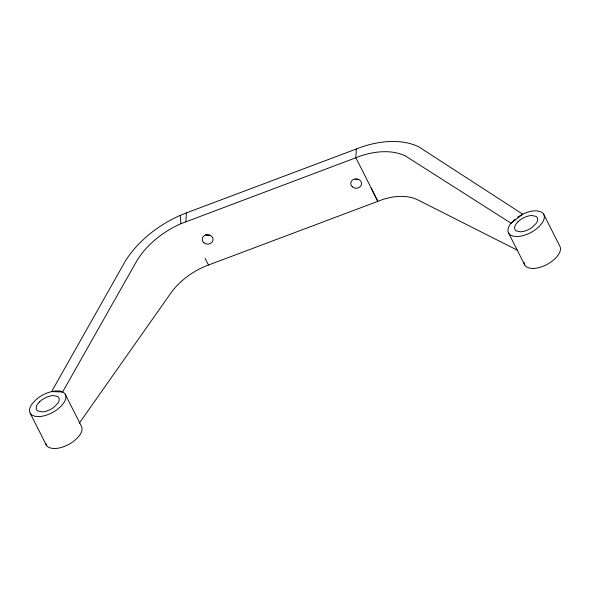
<?xml version="1.0" encoding="UTF-8"?>
<svg xmlns="http://www.w3.org/2000/svg" width="590" height="590" viewBox="0 0 590 590"><rect width="100%" height="100%" fill="white"/><g stroke="black" fill="none" stroke-linecap="round" stroke-linejoin="round"><path stroke-width="0.89" d="M185.916 221.678L186.388 212.902L362.208 146.792A82.062 52.259 -31.3 0 1 418.76 146.822L522.77 214.207L511.065 223.227L405.323 155.915A64.546 41.101 -31.3 0 0 360.844 155.893L181.005 223.669A68.152 43.402 -31.3 0 0 140.118 255.824L137.374 259.873L62.592 392.018L51.625 391.59L125.744 260.382L128.834 255.824A85.653 54.545 -31.3 0 1 180.223 215.409L186.388 212.902M356.316 148.953L355.844 157.722L377.873 201.279M79.274 423.207L171.137 292.677A54.767 34.876 -31.3 0 1 207.938 265.235L382.187 199.7A51.153 32.575 -31.3 0 1 417.432 199.715L517.356 250.197M515.011 219.215L510.284 224.141A19.514 9.934 -28.2 0 0 510.468 235.049L513.396 236.221L517.201 236.538A20.126 10.244 -28.2 0 0 535.403 229.687L539.142 226.531L541.996 223.182A19.514 9.934 -28.2 0 0 541.819 212.267C533.744 208.594 524.517 212.71 517.614 217.179M56.647 390.846C47.038 391.613 37.753 396.561 31.845 404.194A19.514 9.934 -28.2 0 0 32.03 415.109L34.958 416.282L38.763 416.599A20.126 10.244 -28.2 0 0 56.965 409.748L60.704 406.591L63.558 403.243A19.514 9.934 -28.2 0 0 63.381 392.328L60.445 391.155L57.407 390.904M533.353 268.48L529.554 268.162L526.619 266.99A19.514 9.934 -28.2 0 1 524.09 262.454M205.158 258.435L208.499 265.006M543.678 214.222L559.836 246.163A19.514 9.934 -28.2 0 1 558.155 255.123L555.293 258.472L551.554 261.628A20.126 10.244 -28.2 0 1 533.353 268.48M508.602 233.102L524.761 265.043M65.239 394.275L81.398 426.216A19.514 9.934 -28.2 0 1 79.716 435.184L76.855 438.532L73.116 441.689A20.126 10.244 -28.2 0 1 54.914 448.54L51.116 448.223L48.181 447.05A19.514 9.934 -28.2 0 1 45.74 443.437M30.164 413.162L46.322 445.103M371.221 188.122L377.674 201.352M180.223 215.409L181.005 223.669M209.612 235.218A5.421 4.735 3.1 0 1 205.49 234.754M357.923 179.375A5.421 4.735 3.1 0 1 355.121 179.301M39.456 401.901L37.642 404.025A12.383 6.298 -28.2 0 0 37.76 410.942L42.03 411.886A12.766 6.497 -28.2 0 0 53.579 407.543L57.761 403.42A12.383 6.298 -28.2 0 0 57.65 396.495L53.38 395.551A12.766 6.497 -28.2 0 0 41.831 399.895L39.456 401.901M517.895 221.84L516.08 223.964A12.383 6.298 -28.2 0 0 516.198 230.889L520.469 231.826A12.766 6.497 -28.2 0 0 532.018 227.482L536.199 223.359A12.383 6.298 -28.2 0 0 536.089 216.434L531.819 215.49A12.766 6.497 -28.2 0 0 520.269 219.841L517.895 221.84M352.237 186.779A5.421 4.735 3.1 0 0 361.346 184.899A5.421 4.735 3.1 0 0 354.819 178.925A5.421 4.735 3.1 0 0 352.237 186.779M203.882 242.763A5.421 4.735 3.1 0 0 212.909 240.631A5.421 4.735 3.1 0 0 206.168 234.835A5.421 4.735 3.1 0 0 203.882 242.763"/></g></svg>
